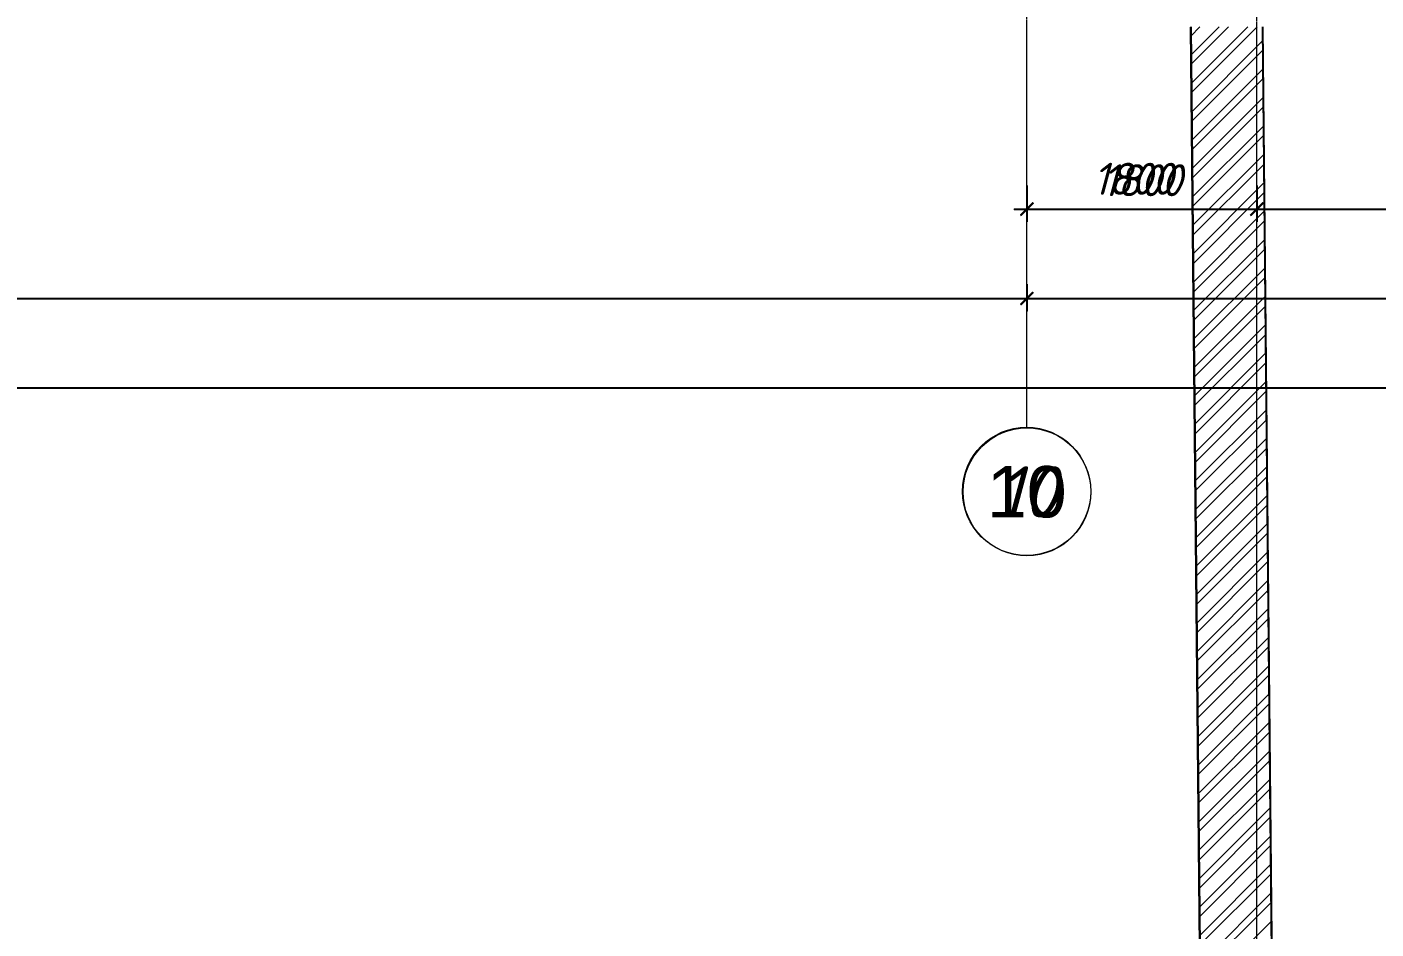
# Model space of a CAD drawing. Header units: millimetres. Extents: x -10178924 to 11692288, y -947381 to 58396.
# Drawn here: x 738282 to 748840, y -803712 to -796653 of the extents above; entities that cross this region are included whole.
import ezdxf
from ezdxf.enums import TextEntityAlignment as Align

# ---------------------------------------------------------------- set-up
doc = ezdxf.new("R2010")
doc.units = ezdxf.units.MM
doc.linetypes.add('осевая', pattern=[50.8, 31.75, -6.35, 6.35, -6.35])
doc.layers.add('PDF _Размеры осевые', color=7, linetype='Continuous', true_color=0x5d6970)
doc.layers.add('PDF _штриховка', color=7, linetype='Continuous', true_color=0x95834a)
doc.layers.add('PDF _Стены.1', color=7, linetype='Continuous')
for name, color, linetype, lineweight in [('PDF _Текст', 7, 'Continuous', 5), ('Размеры осевые', 153, 'Continuous', 9), ('Стены.1', 7, 'Continuous', 25), ('ШТРИХОВКА', 252, 'Continuous', 15)]:
    doc.layers.add(name, color=color, linetype=linetype, lineweight=lineweight)
doc.styles.add('PDF ArialMT', font='arial.ttf')
doc.styles.add('PDF GOST Common Italic', font='GOST_Common Italic.ttf')
doc.styles.add('PDF ISOCPEUR Italic', font='isocpeui.ttf')
doc.styles.add('Текст_М100', font='GOST_Common Italic.ttf', dxfattribs={"height": 250})
doc.dimstyles.new('Размеры_М100', dxfattribs={"dimtxt": 250, "dimasz": 100, "dimexe": 100, "dimexo": 100, "dimgap": 100, "dimtad": 1, "dimrnd": 5, "dimtxsty": 'Текст_М100', "dimblk": 'ARCHTICK', "dimcen": 250, "dimdle": 100, "dimadec": 0, "dimazin": 2, "dimtfac": 1, "dimtmove": 1, "dimatfit": 3, "dimfxl": 1, "dimarcsym": 0})

# ---------------------------------------------------------------- blocks, each defined once
blk = doc.blocks.new('_ArchTick')
at = {"color": 0, "linetype": 'ByBlock', "const_width": 0.15}
blk.add_lwpolyline([(-0.5, -0.5), (0.5, 0.5)], dxfattribs=at)
blk = doc.blocks.new('*D2703')
at = {"layer": 'Defpoints', "color": 0, "ltscale": 100, "transparency": 16777216}
for p in [(0, -18048), (54000, -18048), (54000, -18687)]:
    blk.add_point(p, dxfattribs=at)
at = {"layer": 'Размеры осевые', "color": 0, "lineweight": -2, "ltscale": 100, "transparency": 16777216}
for p, q in [((0, -18148), (0, -18787)), ((54000, -18148), (54000, -18787)), ((-100, -18687), (54100, -18687))]:
    blk.add_line(p, q, dxfattribs=at)
at = {"layer": 'Размеры осевые', "color": 0, "lineweight": -2, "ltscale": 100, "transparency": 16777216, "xscale": 100, "yscale": 100, "zscale": 100, "rotation": 180}
blk.add_blockref('_ArchTick', (0, -18687), dxfattribs=at)
at = {"layer": 'Размеры осевые', "color": 0, "lineweight": -2, "ltscale": 100, "transparency": 16777216, "xscale": 100, "yscale": 100, "zscale": 100}
blk.add_blockref('_ArchTick', (54000, -18687), dxfattribs=at)
at = {"layer": 'Размеры осевые', "color": 0, "ltscale": 100, "transparency": 16777216, "insert": (27000, -18462), "char_height": 250, "attachment_point": 5, "style": 'Текст_М100'}
blk.add_mtext('54000', dxfattribs=at)
blk = doc.blocks.new('*D2704')
at = {"layer": 'Defpoints', "color": 0, "ltscale": 100, "transparency": 16777216}
for p in [(0, -17775), (23750, -17775), (23750, -17987)]:
    blk.add_point(p, dxfattribs=at)
at = {"layer": 'Размеры осевые', "color": 0, "lineweight": -2, "ltscale": 100, "transparency": 16777216}
for p, q in [((0, -17875), (0, -18087)), ((23750, -17875), (23750, -18087)), ((-100, -17987), (23850, -17987))]:
    blk.add_line(p, q, dxfattribs=at)
at = {"layer": 'Размеры осевые', "color": 0, "lineweight": -2, "ltscale": 100, "transparency": 16777216, "xscale": 100, "yscale": 100, "zscale": 100, "rotation": 180}
blk.add_blockref('_ArchTick', (0, -17987), dxfattribs=at)
at = {"layer": 'Размеры осевые', "color": 0, "lineweight": -2, "ltscale": 100, "transparency": 16777216, "xscale": 100, "yscale": 100, "zscale": 100}
blk.add_blockref('_ArchTick', (23750, -17987), dxfattribs=at)
at = {"layer": 'Размеры осевые', "color": 0, "ltscale": 100, "transparency": 16777216, "insert": (11875, -17760), "char_height": 250, "attachment_point": 5, "style": 'Текст_М100'}
blk.add_mtext('23750', dxfattribs=at)
blk = doc.blocks.new('*D2705')
at = {"layer": 'Defpoints', "color": 0, "ltscale": 100, "transparency": 16777216}
for p in [(30250, -17380), (23750, -17775), (30250, -17987)]:
    blk.add_point(p, dxfattribs=at)
at = {"layer": 'Размеры осевые', "color": 0, "lineweight": -2, "ltscale": 100, "transparency": 16777216}
for p, q in [((30250, -17480), (30250, -18087)), ((23750, -17875), (23750, -18087)), ((23650, -17987), (30350, -17987))]:
    blk.add_line(p, q, dxfattribs=at)
at = {"layer": 'Размеры осевые', "color": 0, "lineweight": -2, "ltscale": 100, "transparency": 16777216, "xscale": 100, "yscale": 100, "zscale": 100, "rotation": 180}
blk.add_blockref('_ArchTick', (23750, -17987), dxfattribs=at)
at = {"layer": 'Размеры осевые', "color": 0, "lineweight": -2, "ltscale": 100, "transparency": 16777216, "xscale": 100, "yscale": 100, "zscale": 100}
blk.add_blockref('_ArchTick', (30250, -17987), dxfattribs=at)
at = {"layer": 'Размеры осевые', "color": 0, "ltscale": 100, "transparency": 16777216, "insert": (27000, -17762), "char_height": 250, "attachment_point": 5, "style": 'Текст_М100'}
blk.add_mtext('6500', dxfattribs=at)
blk = doc.blocks.new('*D2710')
at = {"layer": 'Defpoints', "color": 0, "ltscale": 100, "transparency": 16777216}
for p in [(23750, -17004), (25550, -17004), (25550, -17287)]:
    blk.add_point(p, dxfattribs=at)
at = {"layer": 'Размеры осевые', "color": 0, "lineweight": -2, "ltscale": 100, "transparency": 16777216}
for p, q in [((23750, -17104), (23750, -17387)), ((25550, -17104), (25550, -17387)), ((23650, -17287), (25650, -17287))]:
    blk.add_line(p, q, dxfattribs=at)
at = {"layer": 'Размеры осевые', "color": 0, "lineweight": -2, "ltscale": 100, "transparency": 16777216, "xscale": 100, "yscale": 100, "zscale": 100, "rotation": 180}
blk.add_blockref('_ArchTick', (23750, -17287), dxfattribs=at)
at = {"layer": 'Размеры осевые', "color": 0, "lineweight": -2, "ltscale": 100, "transparency": 16777216, "xscale": 100, "yscale": 100, "zscale": 100}
blk.add_blockref('_ArchTick', (25550, -17287), dxfattribs=at)
at = {"layer": 'Размеры осевые', "color": 0, "ltscale": 100, "transparency": 16777216, "insert": (24650, -17062), "char_height": 250, "attachment_point": 5, "style": 'Текст_М100'}
blk.add_mtext('1800', dxfattribs=at)
blk = doc.blocks.new('*D2711')
at = {"layer": 'Defpoints', "color": 0, "ltscale": 100, "transparency": 16777216}
for p in [(28450, -16752), (25550, -17004), (28450, -17287)]:
    blk.add_point(p, dxfattribs=at)
at = {"layer": 'Размеры осевые', "color": 0, "lineweight": -2, "ltscale": 100, "transparency": 16777216}
for p, q in [((28450, -16852), (28450, -17387)), ((25550, -17104), (25550, -17387)), ((25450, -17287), (28550, -17287))]:
    blk.add_line(p, q, dxfattribs=at)
at = {"layer": 'Размеры осевые', "color": 0, "lineweight": -2, "ltscale": 100, "transparency": 16777216, "xscale": 100, "yscale": 100, "zscale": 100, "rotation": 180}
blk.add_blockref('_ArchTick', (25550, -17287), dxfattribs=at)
at = {"layer": 'Размеры осевые', "color": 0, "lineweight": -2, "ltscale": 100, "transparency": 16777216, "xscale": 100, "yscale": 100, "zscale": 100}
blk.add_blockref('_ArchTick', (28450, -17287), dxfattribs=at)
at = {"layer": 'Размеры осевые', "color": 0, "ltscale": 100, "transparency": 16777216, "insert": (27000, -17062), "char_height": 250, "attachment_point": 5, "style": 'Текст_М100'}
blk.add_mtext('2900', dxfattribs=at)
blk = doc.blocks.new('A$C5282721b')
at = {"layer": 'ШТРИХОВКА', "ltscale": 100, "true_color": 0x000000, "transparency": 33554687}
h = blk.add_hatch(dxfattribs=at)
h.set_pattern_fill('ANSI31', color=18, scale=50)
h.set_pattern_definition([(45, (-107037.55, 12739.44), (-112.2532, 112.2532), [])])
h.paths.add_polyline_path([(25192.811, -31868.119), (25035.25, -15862.111), (25595.277, -15862.111), (25753.823, -31968.119)])
at = {"layer": 'Размеры осевые', "color": 251, "linetype": 'осевая', "ltscale": 0.5, "transparency": 33554687}
for p, q in [((23750, -19000), (23750, 1500)), ((25550, -58512.867), (25550, -4812.867))]:
    blk.add_line(p, q, dxfattribs=at)
at = {"layer": 'Размеры осевые', "color": 251, "ltscale": 100, "transparency": 33554687}
blk.add_circle((23750, -19500), 500, dxfattribs=at)
at = {"layer": 'Стены.1', "color": 18, "linetype": 'Continuous', "true_color": 0x000000, "transparency": 33554687, "flags": 128}
for points in [[(25192.811, -31868.119), (25035.25, -15862.111)], [(25753.823, -31968.119), (25595.277, -15862.111)]]:
    blk.add_lwpolyline(points, dxfattribs=at)
at = {"layer": 'Размеры осевые', "color": 251, "ltscale": 100, "transparency": 33554687, "style": 'PDF ISOCPEUR Italic'}
blk.add_text('10', height=400, dxfattribs=at).set_placement((23750, -19500), align=Align.MIDDLE_CENTER)
at = {"layer": 'Размеры осевые', "color": 251, "ltscale": 100, "transparency": 33554687}
for base, p1, p2, picture, middle in [((28450, -17286.992), (25550, -17004.374), (28450, -16751.505), '*D2711', (27000, -17061.992)), ((25550, -17286.992), (23750, -17004.374), (25550, -17004.374), '*D2710', (24650, -17061.992)), ((30250, -17986.992), (23750, -17775.5), (30250, -17380.492), '*D2705', (27000, -17761.992)), ((23750, -17986.992), (0, -17775.5), (23750, -17775.5), '*D2704', (11875, -17760.382)), ((54000, -18686.992), (0, -18048.178), (54000, -18048.178), '*D2703', (27000, -18461.992))]:
    dim = blk.add_linear_dim(base=base, p1=p1, p2=p2, dimstyle='Размеры_М100', dxfattribs=at)
    dim.commit()
    dim.dimension.update_dxf_attribs({"geometry": picture, "text_midpoint": middle})

msp = doc.modelspace()

# ---------------------------------------------------------------- linework, layer by layer
at = {"layer": 'PDF _Размеры осевые', "lineweight": 9}
for points in [[(746107.7, -796674), (746107.7, -796657.1)], [(746107.7, -796678.3), (746107.7, -796678.3)], [(746107.7, -796699.4), (746107.7, -796682.5)], [(746107.7, -796703.7), (746107.7, -796703.7)], [(747906.9, -796674), (747906.9, -796657.1), (747906.9, -796652.9)], [(747906.9, -796699.4), (747906.9, -796682.5), (747906.9, -796678.3)], [(747906.9, -796724.8), (747906.9, -796707.9), (747906.9, -796703.7)], [(746107.7, -796724.8), (746107.7, -796707.9)], [(746107.7, -796729.1), (746107.7, -796729.1)], [(746107.7, -796750.2), (746107.7, -796733.3)], [(746107.7, -796754.5), (746107.7, -796754.5)], [(746107.7, -796775.6), (746107.7, -796758.7)], [(746107.7, -796779.9), (746107.7, -796779.9)], [(746107.7, -796801), (746107.7, -796784.1)], [(746107.7, -796805.3), (746107.7, -796805.3)], [(746107.7, -796826.4), (746107.7, -796809.5)], [(747906.9, -796750.2), (747906.9, -796733.3), (747906.9, -796729.1)], [(747906.9, -796775.6), (747906.9, -796758.7), (747906.9, -796754.5)], [(747906.9, -796801), (747906.9, -796784.1), (747906.9, -796779.9)], [(747906.9, -796826.4), (747906.9, -796809.5), (747906.9, -796805.3)], [(746107.7, -796830.7), (746107.7, -796830.7)], [(746107.7, -796851.8), (746107.7, -796834.9)], [(746107.7, -796856.1), (746107.7, -796856.1)], [(746107.7, -796877.2), (746107.7, -796860.3)], [(746107.7, -796881.5), (746107.7, -796881.5)], [(746107.7, -796902.6), (746107.7, -796885.7)], [(746107.7, -796906.9), (746107.7, -796906.9)], [(746107.7, -796928), (746107.7, -796911.1)], [(747906.9, -796851.8), (747906.9, -796834.9), (747906.9, -796830.7)], [(747906.9, -796877.2), (747906.9, -796860.3), (747906.9, -796856.1)], [(747906.9, -796902.6), (747906.9, -796885.7), (747906.9, -796881.5)], [(747906.9, -796928), (747906.9, -796911.1), (747906.9, -796906.9)], [(746107.7, -796932.3), (746107.7, -796932.3)], [(746107.7, -796953.4), (746107.7, -796936.5)], [(746107.7, -796957.7), (746107.7, -796957.7)], [(746107.7, -796978.8), (746107.7, -796961.9)], [(746107.7, -796983.1), (746107.7, -796983.1)], [(746107.7, -797004.2), (746107.7, -796987.3)], [(746107.7, -797008.5), (746107.7, -797008.5)], [(746107.7, -797029.6), (746107.7, -797012.7)], [(747906.9, -796953.4), (747906.9, -796936.5), (747906.9, -796932.3)], [(747906.9, -796978.8), (747906.9, -796961.9), (747906.9, -796957.7)], [(747906.9, -797004.2), (747906.9, -796987.3), (747906.9, -796983.1)], [(747906.9, -797029.6), (747906.9, -797012.7), (747906.9, -797008.5)], [(746107.7, -797033.9), (746107.7, -797033.9)], [(746107.7, -797055), (746107.7, -797038.1)], [(746107.7, -797059.3), (746107.7, -797059.3)], [(746107.7, -797080.4), (746107.7, -797063.5)], [(746107.7, -797084.7), (746107.7, -797084.7)], [(746107.7, -797105.8), (746107.7, -797088.9)], [(746107.7, -797110.1), (746107.7, -797110.1)], [(746107.7, -797131.2), (746107.7, -797114.3)], [(747906.9, -797055), (747906.9, -797038.1), (747906.9, -797033.9)], [(747906.9, -797080.4), (747906.9, -797063.5), (747906.9, -797059.3)], [(747906.9, -797105.8), (747906.9, -797088.9), (747906.9, -797084.7)], [(747906.9, -797131.2), (747906.9, -797114.3), (747906.9, -797110.1)], [(746107.7, -797135.5), (746107.7, -797135.5)], [(746107.7, -797156.6), (746107.7, -797139.7)], [(746107.7, -797160.9), (746107.7, -797160.9)], [(746107.7, -797182), (746107.7, -797165.1)], [(746107.7, -797186.3), (746107.7, -797186.3)], [(746107.7, -797207.4), (746107.7, -797190.5)], [(746107.7, -797211.7), (746107.7, -797211.7)], [(746107.7, -797232.8), (746107.7, -797215.9)], [(747906.9, -797156.6), (747906.9, -797139.7), (747906.9, -797135.5)], [(747906.9, -797182), (747906.9, -797165.1), (747906.9, -797160.9)], [(747906.9, -797207.4), (747906.9, -797190.5), (747906.9, -797186.3)], [(747906.9, -797232.8), (747906.9, -797215.9), (747906.9, -797211.7)], [(746107.7, -797237.1), (746107.7, -797237.1)], [(746107.7, -797258.2), (746107.7, -797241.3)], [(746107.7, -797262.5), (746107.7, -797262.5)], [(746107.7, -797283.6), (746107.7, -797266.7)], [(746107.7, -797287.9), (746107.7, -797287.9)], [(746107.7, -797309), (746107.7, -797292.1)], [(746107.7, -797313.3), (746107.7, -797313.3)], [(746107.7, -797334.4), (746107.7, -797317.5)], [(746107.7, -797338.7), (746107.7, -797338.7)], [(747906.9, -797258.2), (747906.9, -797241.3), (747906.9, -797237.1)], [(747906.9, -797283.6), (747906.9, -797266.7), (747906.9, -797262.5)], [(747906.9, -797309), (747906.9, -797292.1), (747906.9, -797287.9)], [(747906.9, -797334.4), (747906.9, -797317.5), (747906.9, -797313.3)], [(747906.9, -797359.8), (747906.9, -797342.9), (747906.9, -797338.7)], [(746107.7, -797359.8), (746107.7, -797342.9)], [(746107.7, -797364.1), (746107.7, -797364.1)], [(746107.7, -797385.2), (746107.7, -797368.3)], [(746107.7, -797389.5), (746107.7, -797389.5)], [(746107.7, -797410.6), (746107.7, -797393.7)], [(746107.7, -797414.9), (746107.7, -797414.9)], [(746107.7, -797436), (746107.7, -797419.1)], [(746107.7, -797440.3), (746107.7, -797440.3)], [(746107.7, -797461.4), (746107.7, -797444.5)], [(747906.9, -797385.2), (747906.9, -797368.3), (747906.9, -797364.1)], [(747906.9, -797410.6), (747906.9, -797393.7), (747906.9, -797389.5)], [(747906.9, -797436), (747906.9, -797419.1), (747906.9, -797414.9)], [(747906.9, -797461.4), (747906.9, -797444.5), (747906.9, -797440.3)], [(746107.7, -797465.7), (746107.7, -797465.7)], [(746107.7, -797486.8), (746107.7, -797469.9)], [(746107.7, -797491.1), (746107.7, -797491.1)], [(746107.7, -797512.2), (746107.7, -797495.3)], [(746107.7, -797516.5), (746107.7, -797516.5)], [(746107.7, -797537.6), (746107.7, -797520.7)], [(746107.7, -797541.9), (746107.7, -797541.9)], [(746107.7, -797563), (746107.7, -797546.1)], [(747906.9, -797486.8), (747906.9, -797469.9), (747906.9, -797465.7)], [(747906.9, -797512.2), (747906.9, -797495.3), (747906.9, -797491.1)], [(747906.9, -797537.6), (747906.9, -797520.7), (747906.9, -797516.5)], [(747906.9, -797563), (747906.9, -797546.1), (747906.9, -797541.9)], [(746107.7, -797567.3), (746107.7, -797567.3)], [(746107.7, -797588.4), (746107.7, -797571.5)], [(746107.7, -797592.7), (746107.7, -797592.7)], [(746107.7, -797613.8), (746107.7, -797596.9)], [(746107.7, -797618.1), (746107.7, -797618.1)], [(746107.7, -797639.2), (746107.7, -797622.3)], [(746107.7, -797643.5), (746107.7, -797643.5)], [(746107.7, -797664.6), (746107.7, -797647.7)], [(747906.9, -797588.4), (747906.9, -797571.5), (747906.9, -797567.3)], [(747906.9, -797613.8), (747906.9, -797596.9), (747906.9, -797592.7)], [(747906.9, -797639.2), (747906.9, -797622.3), (747906.9, -797618.1)], [(747906.9, -797664.6), (747906.9, -797647.7), (747906.9, -797643.5)], [(746107.7, -797668.9), (746107.7, -797668.9)], [(746107.7, -797690), (746107.7, -797673.1)], [(746107.7, -797694.3), (746107.7, -797694.3)], [(746107.7, -797715.4), (746107.7, -797698.5)], [(746107.7, -797719.7), (746107.7, -797719.7)], [(746107.7, -797740.8), (746107.7, -797723.9)], [(746107.7, -797745.1), (746107.7, -797745.1)], [(746107.7, -797766.2), (746107.7, -797749.3)], [(747906.9, -797690), (747906.9, -797673.1), (747906.9, -797668.9)], [(747906.9, -797715.4), (747906.9, -797698.5), (747906.9, -797694.3)], [(747906.9, -797740.8), (747906.9, -797723.9), (747906.9, -797719.7)], [(747906.9, -797766.2), (747906.9, -797749.3), (747906.9, -797745.1)], [(746107.7, -797770.5), (746107.7, -797770.5)], [(746107.7, -797791.6), (746107.7, -797774.7)], [(746107.7, -797795.9), (746107.7, -797795.9)], [(746107.7, -797817), (746107.7, -797800.1)], [(746107.7, -797821.3), (746107.7, -797821.3)], [(746107.7, -797842.4), (746107.7, -797825.5)], [(746107.7, -797846.7), (746107.7, -797846.7)], [(746107.7, -797867.8), (746107.7, -797850.9)], [(747906.9, -797791.6), (747906.9, -797774.7), (747906.9, -797770.5)], [(747906.9, -797817), (747906.9, -797800.1), (747906.9, -797795.9)], [(747906.9, -797842.4), (747906.9, -797825.5), (747906.9, -797821.3)], [(747906.9, -797867.8), (747906.9, -797850.9), (747906.9, -797846.7)], [(746107.7, -797872.1), (746107.7, -797872.1)], [(746107.7, -798176.9), (746107.7, -797893.2), (746107.7, -797876.3)], [(746107.7, -797897.5), (746107.7, -797897.5)], [(746107.7, -797918.6), (746107.7, -797901.7)], [(746107.7, -797922.9), (746107.7, -797922.9)], [(746107.7, -797944), (746107.7, -797927.1)], [(746107.7, -797948.3), (746107.7, -797948.3)], [(746107.7, -797969.4), (746107.7, -797952.5)], [(746107.7, -797973.7), (746107.7, -797973.7)], [(747906.9, -797893.2), (747906.9, -798176.9), (747906.9, -797893.2), (747906.9, -797876.3), (747906.9, -797872.1)], [(747906.9, -797918.6), (747906.9, -797901.7), (747906.9, -797897.5)], [(747906.9, -797944), (747906.9, -797927.1), (747906.9, -797922.9)], [(747906.9, -797969.4), (747906.9, -797952.5), (747906.9, -797948.3)], [(747906.9, -797994.8), (747906.9, -797977.9), (747906.9, -797973.7)], [(746006.1, -798079.5), (748004.2, -798079.5)], [(746107.7, -797994.8), (746107.7, -797977.9)], [(746107.7, -797999.1), (746107.7, -797999.1)], [(746107.7, -798020.2), (746107.7, -798003.3)], [(746107.7, -798024.5), (746107.7, -798024.5)], [(746107.7, -798045.6), (746107.7, -798028.7)], [(746107.7, -798049.9), (746107.7, -798049.9)], [(746107.7, -798071), (746107.7, -798054.1)], [(746107.7, -798075.3), (746107.7, -798075.3)], [(746107.7, -798096.4), (746107.7, -798079.5)], [(747805.3, -798079.5), (750904, -798079.5)], [(747906.9, -798020.2), (747906.9, -798003.3), (747906.9, -797999.1)], [(747906.9, -798045.6), (747906.9, -798028.7), (747906.9, -798024.5)], [(747906.9, -798071), (747906.9, -798054.1), (747906.9, -798049.9)], [(747906.9, -798096.4), (747906.9, -798079.5), (747906.9, -798075.3)], [(746107.7, -798100.7), (746107.7, -798100.7)], [(746107.7, -798121.8), (746107.7, -798104.9)], [(746107.7, -798126.1), (746107.7, -798126.1)], [(746107.7, -798147.2), (746107.7, -798130.3)], [(746107.7, -798151.5), (746107.7, -798151.5)], [(746107.7, -798172.6), (746107.7, -798155.7)], [(746107.7, -798176.9), (746107.7, -798176.9)], [(746107.7, -798198), (746107.7, -798181.1)], [(747906.9, -798121.8), (747906.9, -798104.9), (747906.9, -798100.7)], [(747906.9, -798147.2), (747906.9, -798130.3), (747906.9, -798126.1)], [(747906.9, -798172.6), (747906.9, -798155.7), (747906.9, -798151.5)], [(747906.9, -798198), (747906.9, -798181.1), (747906.9, -798176.9)], [(746107.7, -798202.3), (746107.7, -798202.3)], [(746107.7, -798223.4), (746107.7, -798206.5)], [(746107.7, -798227.7), (746107.7, -798227.7)], [(746107.7, -798248.8), (746107.7, -798231.9)], [(746107.7, -798253.1), (746107.7, -798253.1)], [(746107.7, -798274.2), (746107.7, -798257.3)], [(746107.7, -798278.5), (746107.7, -798278.5)], [(746107.7, -798299.6), (746107.7, -798282.7)], [(747906.9, -798223.4), (747906.9, -798206.5), (747906.9, -798202.3)], [(747906.9, -798248.8), (747906.9, -798231.9), (747906.9, -798227.7)], [(747906.9, -798274.2), (747906.9, -798257.3), (747906.9, -798253.1)], [(747906.9, -798299.6), (747906.9, -798282.7), (747906.9, -798278.5)], [(746107.7, -798303.9), (746107.7, -798303.9)], [(746107.7, -798325), (746107.7, -798308.1)], [(746107.7, -798329.3), (746107.7, -798329.3)], [(746107.7, -798350.4), (746107.7, -798333.5)], [(746107.7, -798354.7), (746107.7, -798354.7)], [(746107.7, -798375.8), (746107.7, -798358.9)], [(746107.7, -798380.1), (746107.7, -798380.1)], [(746107.7, -798401.2), (746107.7, -798384.3)], [(747906.9, -798325), (747906.9, -798308.1), (747906.9, -798303.9)], [(747906.9, -798350.4), (747906.9, -798333.5), (747906.9, -798329.3)], [(747906.9, -798375.8), (747906.9, -798358.9), (747906.9, -798354.7)], [(747906.9, -798401.2), (747906.9, -798384.3), (747906.9, -798380.1)], [(746107.7, -798405.5), (746107.7, -798405.5)], [(746107.7, -798426.6), (746107.7, -798409.7)], [(746107.7, -798430.9), (746107.7, -798430.9)], [(746107.7, -798452), (746107.7, -798435.1)], [(746107.7, -798456.3), (746107.7, -798456.3)], [(746107.7, -798477.4), (746107.7, -798460.5)], [(746107.7, -798481.7), (746107.7, -798481.7)], [(746107.7, -798502.8), (746107.7, -798485.9)], [(747906.9, -798426.6), (747906.9, -798409.7), (747906.9, -798405.5)], [(747906.9, -798452), (747906.9, -798435.1), (747906.9, -798430.9)], [(747906.9, -798477.4), (747906.9, -798460.5), (747906.9, -798456.3)], [(747906.9, -798502.8), (747906.9, -798485.9), (747906.9, -798481.7)], [(746107.7, -798507.1), (746107.7, -798507.1)], [(746107.7, -798528.2), (746107.7, -798511.3)], [(746107.7, -798532.5), (746107.7, -798532.5)], [(746107.7, -798553.6), (746107.7, -798536.7)], [(746107.7, -798557.9), (746107.7, -798557.9)], [(746107.7, -798579), (746107.7, -798562.1)], [(746107.7, -798583.3), (746107.7, -798583.3)], [(746107.7, -798604.4), (746107.7, -798587.5)], [(747906.9, -798528.2), (747906.9, -798511.3), (747906.9, -798507.1)], [(747906.9, -798553.6), (747906.9, -798536.7), (747906.9, -798532.5)], [(747906.9, -798579), (747906.9, -798562.1), (747906.9, -798557.9)], [(747906.9, -798604.4), (747906.9, -798587.5), (747906.9, -798583.3)], [(746107.7, -798608.7), (746107.7, -798608.7)], [(746107.7, -798629.8), (746107.7, -798612.9)], [(746107.7, -798634.1), (746107.7, -798634.1)], [(746107.7, -798655.2), (746107.7, -798638.3)], [(746107.7, -798659.5), (746107.7, -798659.5)], [(746107.7, -798680.6), (746107.7, -798663.7)], [(746107.7, -798684.9), (746107.7, -798684.9)], [(746107.7, -798706), (746107.7, -798689.1)], [(746107.7, -798710.3), (746107.7, -798710.3)], [(747906.9, -798629.8), (747906.9, -798612.9), (747906.9, -798608.7)], [(747906.9, -798655.2), (747906.9, -798638.3), (747906.9, -798634.1)], [(747906.9, -798680.6), (747906.9, -798663.7), (747906.9, -798659.5)], [(747906.9, -798706), (747906.9, -798689.1), (747906.9, -798684.9)], [(747906.9, -798731.4), (747906.9, -798714.5), (747906.9, -798710.3)], [(722256.9, -798778), (746204.1, -798778)], [(746006.1, -798778), (752707.3, -798778)], [(746107.7, -798731.4), (746107.7, -798714.5)], [(746107.7, -798735.7), (746107.7, -798735.7)], [(746107.7, -798756.8), (746107.7, -798739.9)], [(746107.7, -798761.1), (746107.7, -798761.1)], [(746107.7, -798782.2), (746107.7, -798765.3)], [(746107.7, -798786.5), (746107.7, -798786.5)], [(746107.7, -798807.6), (746107.7, -798790.7)], [(746107.7, -798811.9), (746107.7, -798811.9)], [(746107.7, -798833), (746107.7, -798816.1)], [(747906.9, -798756.8), (747906.9, -798739.9), (747906.9, -798735.7)], [(747906.9, -798782.2), (747906.9, -798765.3), (747906.9, -798761.1)], [(747906.9, -798807.6), (747906.9, -798790.7), (747906.9, -798786.5)], [(747906.9, -798833), (747906.9, -798816.1), (747906.9, -798811.9)], [(746107.7, -798837.3), (746107.7, -798837.3)], [(746107.7, -798858.4), (746107.7, -798841.5)], [(746107.7, -798862.7), (746107.7, -798862.7)], [(746107.7, -798883.8), (746107.7, -798866.9)], [(746107.7, -798888.1), (746107.7, -798888.1)], [(746107.7, -798909.2), (746107.7, -798892.3)], [(746107.7, -798913.5), (746107.7, -798913.5)], [(746107.7, -798934.6), (746107.7, -798917.7)], [(747906.9, -798858.4), (747906.9, -798841.5), (747906.9, -798837.3)], [(747906.9, -798883.8), (747906.9, -798866.9), (747906.9, -798862.7)], [(747906.9, -798909.2), (747906.9, -798892.3), (747906.9, -798888.1)], [(747906.9, -798934.6), (747906.9, -798917.7), (747906.9, -798913.5)], [(746107.7, -798938.9), (746107.7, -798938.9)], [(746107.7, -798960), (746107.7, -798943.1)], [(746107.7, -798964.3), (746107.7, -798964.3)], [(746107.7, -798985.4), (746107.7, -798968.5)], [(746107.7, -798989.7), (746107.7, -798989.7)], [(746107.7, -799010.8), (746107.7, -798993.9)], [(746107.7, -799015.1), (746107.7, -799015.1)], [(746107.7, -799036.2), (746107.7, -799019.3)], [(747906.9, -798960), (747906.9, -798943.1), (747906.9, -798938.9)], [(747906.9, -798985.4), (747906.9, -798968.5), (747906.9, -798964.3)], [(747906.9, -799010.8), (747906.9, -798993.9), (747906.9, -798989.7)], [(747906.9, -799036.2), (747906.9, -799019.3), (747906.9, -799015.1)], [(746107.7, -799040.5), (746107.7, -799040.5)], [(746107.7, -799061.6), (746107.7, -799044.7)], [(746107.7, -799065.9), (746107.7, -799065.9)], [(746107.7, -799087), (746107.7, -799070.1)], [(746107.7, -799091.3), (746107.7, -799091.3)], [(746107.7, -799112.4), (746107.7, -799095.5)], [(746107.7, -799116.7), (746107.7, -799116.7)], [(746107.7, -799137.8), (746107.7, -799120.9)], [(747906.9, -799061.6), (747906.9, -799044.7), (747906.9, -799040.5)], [(747906.9, -799087), (747906.9, -799070.1), (747906.9, -799065.9)], [(747906.9, -799112.4), (747906.9, -799095.5), (747906.9, -799091.3)], [(747906.9, -799137.8), (747906.9, -799120.9), (747906.9, -799116.7)], [(746107.7, -799142.1), (746107.7, -799142.1)], [(746107.7, -799163.2), (746107.7, -799146.3)], [(746107.7, -799167.5), (746107.7, -799167.5)], [(746107.7, -799188.6), (746107.7, -799171.7)], [(746107.7, -799192.9), (746107.7, -799192.9)], [(746107.7, -799214), (746107.7, -799197.1)], [(746107.7, -799218.3), (746107.7, -799218.3)], [(746107.7, -799239.4), (746107.7, -799222.5)], [(747906.9, -799163.2), (747906.9, -799146.3), (747906.9, -799142.1)], [(747906.9, -799188.6), (747906.9, -799171.7), (747906.9, -799167.5)], [(747906.9, -799214), (747906.9, -799197.1), (747906.9, -799192.9)], [(747906.9, -799239.4), (747906.9, -799222.5), (747906.9, -799218.3)], [(746107.7, -799243.7), (746107.7, -799243.7)], [(746107.7, -799264.8), (746107.7, -799247.9)], [(746107.7, -799269.1), (746107.7, -799269.1)], [(746107.7, -799290.2), (746107.7, -799273.3)], [(746107.7, -799294.5), (746107.7, -799294.5)], [(746107.7, -799315.6), (746107.7, -799298.7)], [(746107.7, -799319.9), (746107.7, -799319.9)], [(746107.7, -799341), (746107.7, -799324.1)], [(746107.7, -799345.3), (746107.7, -799345.3)], [(747906.9, -799264.8), (747906.9, -799247.9), (747906.9, -799243.7)], [(747906.9, -799290.2), (747906.9, -799273.3), (747906.9, -799269.1)], [(747906.9, -799315.6), (747906.9, -799298.7), (747906.9, -799294.5)], [(747906.9, -799341), (747906.9, -799324.1), (747906.9, -799319.9)], [(747906.9, -799366.4), (747906.9, -799349.5), (747906.9, -799345.3)], [(746107.7, -799366.4), (746107.7, -799349.5)], [(746107.7, -799370.7), (746107.7, -799370.7)], [(746107.7, -799391.8), (746107.7, -799374.9)], [(746107.7, -799396.1), (746107.7, -799396.1)], [(746107.7, -799417.2), (746107.7, -799400.3)], [(746107.7, -799421.5), (746107.7, -799421.5)], [(746107.7, -799442.6), (746107.7, -799425.7)], [(746107.7, -799446.9), (746107.7, -799446.9)], [(746107.7, -799468), (746107.7, -799451.1)], [(747906.9, -799391.8), (747906.9, -799374.9), (747906.9, -799370.7)], [(747906.9, -799417.2), (747906.9, -799400.3), (747906.9, -799396.1)], [(747906.9, -799442.6), (747906.9, -799425.7), (747906.9, -799421.5)], [(747906.9, -799468), (747906.9, -799451.1), (747906.9, -799446.9)], [(722256.9, -799476.5), (776454.5, -799476.5)], [(746107.7, -799472.3), (746107.7, -799472.3)], [(746107.7, -799493.4), (746107.7, -799476.5)], [(746107.7, -799497.7), (746107.7, -799497.7)], [(746107.7, -799518.8), (746107.7, -799501.9)], [(746107.7, -799523.1), (746107.7, -799523.1)], [(746107.7, -799544.2), (746107.7, -799527.3)], [(746107.7, -799548.5), (746107.7, -799548.5)], [(746107.7, -799569.6), (746107.7, -799552.7)], [(747906.9, -799493.4), (747906.9, -799476.5), (747906.9, -799472.3)], [(747906.9, -799518.8), (747906.9, -799501.9), (747906.9, -799497.7)], [(747906.9, -799544.2), (747906.9, -799527.3), (747906.9, -799523.1)], [(747906.9, -799569.6), (747906.9, -799552.7), (747906.9, -799548.5)], [(746107.7, -799573.9), (746107.7, -799573.9)], [(746107.7, -799595), (746107.7, -799578.1)], [(746107.7, -799599.3), (746107.7, -799599.3)], [(746107.7, -799620.4), (746107.7, -799603.5)], [(746107.7, -799624.7), (746107.7, -799624.7)], [(746107.7, -799645.8), (746107.7, -799628.9)], [(746107.7, -799650.1), (746107.7, -799650.1)], [(746107.7, -799671.2), (746107.7, -799654.3)], [(747906.9, -799595), (747906.9, -799578.1), (747906.9, -799573.9)], [(747906.9, -799620.4), (747906.9, -799603.5), (747906.9, -799599.3)], [(747906.9, -799645.8), (747906.9, -799628.9), (747906.9, -799624.7)], [(747906.9, -799671.2), (747906.9, -799654.3), (747906.9, -799650.1)], [(746107.7, -799675.5), (746107.7, -799675.5)], [(746107.7, -799696.6), (746107.7, -799679.7)], [(746107.7, -799700.9), (746107.7, -799700.9)], [(746107.7, -799722), (746107.7, -799705.1)], [(746107.7, -799726.3), (746107.7, -799726.3)], [(746107.7, -799747.4), (746107.7, -799730.5)], [(746107.7, -799751.7), (746107.7, -799751.7)], [(746107.7, -799772.8), (746107.7, -799755.9)], [(747906.9, -799696.6), (747906.9, -799679.7), (747906.9, -799675.5)], [(747906.9, -799722), (747906.9, -799705.1), (747906.9, -799700.9)], [(747906.9, -799747.4), (747906.9, -799730.5), (747906.9, -799726.3)], [(747906.9, -799772.8), (747906.9, -799755.9), (747906.9, -799751.7)], [(746107.7, -799777.1), (746107.7, -799777.1)], [(746107.7, -799789.8), (746107.7, -799781.3)], [(747906.9, -799798.2), (747906.9, -799781.3), (747906.9, -799777.1)], [(747906.9, -799823.6), (747906.9, -799806.7), (747906.9, -799802.5)], [(747906.9, -799849), (747906.9, -799832.1), (747906.9, -799827.9)], [(747906.9, -799874.4), (747906.9, -799857.5), (747906.9, -799853.3)], [(747906.9, -799899.8), (747906.9, -799882.9), (747906.9, -799878.7)], [(747906.9, -799925.2), (747906.9, -799908.3), (747906.9, -799904.1)], [(747906.9, -799950.6), (747906.9, -799933.7), (747906.9, -799929.5)], [(747906.9, -799976), (747906.9, -799959.1), (747906.9, -799954.9)], [(747906.9, -800001.4), (747906.9, -799984.5), (747906.9, -799980.3)], [(747906.9, -800026.8), (747906.9, -800009.9), (747906.9, -800005.7)], [(747906.9, -800052.2), (747906.9, -800035.3), (747906.9, -800031.1)], [(747906.9, -800077.6), (747906.9, -800060.7), (747906.9, -800056.5)], [(747906.9, -800103), (747906.9, -800086.1), (747906.9, -800081.9)], [(747906.9, -800128.4), (747906.9, -800111.5), (747906.9, -800107.3)], [(747906.9, -800153.8), (747906.9, -800136.9), (747906.9, -800132.7)], [(747906.9, -800179.2), (747906.9, -800162.3), (747906.9, -800158.1)], [(747906.9, -800204.7), (747906.9, -800187.7), (747906.9, -800183.5)], [(747906.9, -800230.1), (747906.9, -800213.1), (747906.9, -800208.9)], [(747906.9, -800255.4), (747906.9, -800238.5), (747906.9, -800234.3)], [(747906.9, -800280.8), (747906.9, -800263.9), (747906.9, -800259.7)], [(747906.9, -800306.2), (747906.9, -800289.3), (747906.9, -800285.1)], [(747906.9, -800331.7), (747906.9, -800314.7), (747906.9, -800310.5)], [(747906.9, -800357.1), (747906.9, -800340.1), (747906.9, -800335.9)], [(747906.9, -800382.4), (747906.9, -800365.5), (747906.9, -800361.3)], [(747906.9, -800407.9), (747906.9, -800390.9), (747906.9, -800386.7)], [(747906.9, -800433.3), (747906.9, -800416.3), (747906.9, -800412.1)], [(747906.9, -800458.7), (747906.9, -800441.7), (747906.9, -800437.5)], [(747906.9, -800484.1), (747906.9, -800467.1), (747906.9, -800462.9)], [(747906.9, -800509.4), (747906.9, -800492.5), (747906.9, -800488.3)], [(747906.9, -800534.9), (747906.9, -800517.9), (747906.9, -800513.7)], [(747906.9, -800560.3), (747906.9, -800543.3), (747906.9, -800539.1)], [(747906.9, -800585.7), (747906.9, -800568.7), (747906.9, -800564.5)], [(747906.9, -800611.1), (747906.9, -800594.1), (747906.9, -800589.9)], [(747906.9, -800636.5), (747906.9, -800619.5), (747906.9, -800615.3)], [(747906.9, -800661.9), (747906.9, -800644.9), (747906.9, -800640.7)], [(747906.9, -800687.3), (747906.9, -800670.3), (747906.9, -800666.1)], [(747906.9, -800712.7), (747906.9, -800695.7), (747906.9, -800691.5)], [(747906.9, -800738.1), (747906.9, -800721.1), (747906.9, -800716.9)], [(747906.9, -800763.5), (747906.9, -800746.5), (747906.9, -800742.3)], [(747906.9, -800788.9), (747906.9, -800771.9), (747906.9, -800767.7)], [(747906.9, -800814.3), (747906.9, -800797.3), (747906.9, -800793.1)], [(747906.9, -800839.7), (747906.9, -800822.7), (747906.9, -800818.5)], [(747906.9, -800865.1), (747906.9, -800848.1), (747906.9, -800843.9)], [(747906.9, -800890.5), (747906.9, -800873.5), (747906.9, -800869.3)], [(747906.9, -800915.9), (747906.9, -800898.9), (747906.9, -800894.7)], [(747906.9, -800941.3), (747906.9, -800924.3), (747906.9, -800920.1)], [(747906.9, -800966.7), (747906.9, -800949.7), (747906.9, -800945.5)], [(747906.9, -800992.1), (747906.9, -800975.1), (747906.9, -800970.9)], [(747906.9, -801017.5), (747906.9, -801000.5), (747906.9, -800996.3)], [(747906.9, -801042.9), (747906.9, -801025.9), (747906.9, -801021.7)], [(747906.9, -801068.3), (747906.9, -801051.3), (747906.9, -801047.1)], [(747906.9, -801093.7), (747906.9, -801076.7), (747906.9, -801072.5)], [(747906.9, -801119.1), (747906.9, -801102.1), (747906.9, -801097.9)], [(747906.9, -801144.5), (747906.9, -801127.5), (747906.9, -801123.3)], [(747906.9, -801169.9), (747906.9, -801152.9), (747906.9, -801148.7)], [(747906.9, -801195.3), (747906.9, -801178.3), (747906.9, -801174.1)], [(747906.9, -801220.7), (747906.9, -801203.7), (747906.9, -801199.5)], [(747906.9, -801246.1), (747906.9, -801229.1), (747906.9, -801224.9)], [(747906.9, -801271.5), (747906.9, -801254.5), (747906.9, -801250.3)], [(747906.9, -801296.9), (747906.9, -801279.9), (747906.9, -801275.7)], [(747906.9, -801322.3), (747906.9, -801305.3), (747906.9, -801301.1)], [(747906.9, -801347.7), (747906.9, -801330.7), (747906.9, -801326.5)], [(747906.9, -801373.1), (747906.9, -801356.1), (747906.9, -801351.9)], [(747906.9, -801398.5), (747906.9, -801381.5), (747906.9, -801377.3)], [(747906.9, -801423.9), (747906.9, -801406.9), (747906.9, -801402.7)], [(747906.9, -801449.3), (747906.9, -801432.3), (747906.9, -801428.1)], [(747906.9, -801474.7), (747906.9, -801457.7), (747906.9, -801453.5)], [(747906.9, -801500.1), (747906.9, -801483.1), (747906.9, -801478.9)], [(747906.9, -801525.5), (747906.9, -801508.5), (747906.9, -801504.3)], [(747906.9, -801550.9), (747906.9, -801533.9), (747906.9, -801529.7)], [(747906.9, -801576.3), (747906.9, -801559.3), (747906.9, -801555.1)], [(747906.9, -801601.7), (747906.9, -801584.7), (747906.9, -801580.5)], [(747906.9, -801627.1), (747906.9, -801610.1), (747906.9, -801605.9)], [(747906.9, -801652.5), (747906.9, -801635.5), (747906.9, -801631.3)], [(747906.9, -801677.9), (747906.9, -801660.9), (747906.9, -801656.7)], [(747906.9, -801703.3), (747906.9, -801686.3), (747906.9, -801682.1)], [(747906.9, -801728.7), (747906.9, -801711.7), (747906.9, -801707.5)], [(747906.9, -801754.1), (747906.9, -801737.1), (747906.9, -801732.9)], [(747906.9, -801779.5), (747906.9, -801762.5), (747906.9, -801758.3)], [(747906.9, -801804.9), (747906.9, -801787.9), (747906.9, -801783.7)], [(747906.9, -801830.3), (747906.9, -801813.3), (747906.9, -801809.1)], [(747906.9, -801855.7), (747906.9, -801838.7), (747906.9, -801834.5)], [(747906.9, -801881.1), (747906.9, -801864.1), (747906.9, -801859.9)], [(747906.9, -801906.5), (747906.9, -801889.5), (747906.9, -801885.3)], [(747906.9, -801931.9), (747906.9, -801914.9), (747906.9, -801910.7)], [(747906.9, -801957.3), (747906.9, -801940.3), (747906.9, -801936.1)], [(747906.9, -801982.7), (747906.9, -801965.7), (747906.9, -801961.5)], [(747906.9, -802008.1), (747906.9, -801991.1), (747906.9, -801986.9)], [(747906.9, -802033.5), (747906.9, -802016.5), (747906.9, -802012.3)], [(747906.9, -802058.9), (747906.9, -802041.9), (747906.9, -802037.7)], [(747906.9, -802084.3), (747906.9, -802067.3), (747906.9, -802063.1)], [(747906.9, -802109.7), (747906.9, -802092.7), (747906.9, -802088.5)], [(747906.9, -802135.1), (747906.9, -802118.1), (747906.9, -802113.9)], [(747906.9, -802160.5), (747906.9, -802143.5), (747906.9, -802139.3)], [(747906.9, -802185.9), (747906.9, -802168.9), (747906.9, -802164.7)], [(747906.9, -802211.3), (747906.9, -802194.3), (747906.9, -802190.1)], [(747906.9, -802236.7), (747906.9, -802219.7), (747906.9, -802215.5)], [(747906.9, -802262.1), (747906.9, -802245.1), (747906.9, -802240.9)], [(747906.9, -802287.5), (747906.9, -802270.5), (747906.9, -802266.3)], [(747906.9, -802312.9), (747906.9, -802295.9), (747906.9, -802291.7)], [(747906.9, -802338.3), (747906.9, -802321.3), (747906.9, -802317.1)], [(747906.9, -802363.7), (747906.9, -802346.7), (747906.9, -802342.5)], [(747906.9, -802389.1), (747906.9, -802372.1), (747906.9, -802367.9)], [(747906.9, -802414.5), (747906.9, -802397.5), (747906.9, -802393.3)], [(747906.9, -802439.9), (747906.9, -802422.9), (747906.9, -802418.7)], [(747906.9, -802465.3), (747906.9, -802448.3), (747906.9, -802444.1)], [(747906.9, -802490.7), (747906.9, -802473.7), (747906.9, -802469.5)], [(747906.9, -802516.1), (747906.9, -802499.1), (747906.9, -802494.9)], [(747906.9, -802541.5), (747906.9, -802524.5), (747906.9, -802520.3)], [(747906.9, -802566.9), (747906.9, -802549.9), (747906.9, -802545.7)], [(747906.9, -802592.3), (747906.9, -802575.3), (747906.9, -802571.1)], [(747906.9, -802617.7), (747906.9, -802600.7), (747906.9, -802596.5)], [(747906.9, -802643.1), (747906.9, -802626.1), (747906.9, -802621.9)], [(747906.9, -802668.5), (747906.9, -802651.5), (747906.9, -802647.3)], [(747906.9, -802693.9), (747906.9, -802676.9), (747906.9, -802672.7)], [(747906.9, -802719.3), (747906.9, -802702.3), (747906.9, -802698.1)], [(747906.9, -802744.7), (747906.9, -802727.7), (747906.9, -802723.5)], [(747906.9, -802770.1), (747906.9, -802753.1), (747906.9, -802748.9)], [(747906.9, -802795.5), (747906.9, -802778.5), (747906.9, -802774.3)], [(747906.9, -802820.9), (747906.9, -802803.9), (747906.9, -802799.7)], [(747906.9, -802846.3), (747906.9, -802829.3), (747906.9, -802825.1)], [(747906.9, -802871.7), (747906.9, -802854.7), (747906.9, -802850.5)], [(747906.9, -802897.1), (747906.9, -802880.1), (747906.9, -802875.9)], [(747906.9, -802922.5), (747906.9, -802905.5), (747906.9, -802901.3)], [(747906.9, -802947.9), (747906.9, -802930.9), (747906.9, -802926.7)], [(747906.9, -802973.3), (747906.9, -802956.3), (747906.9, -802952.1)], [(747906.9, -802998.7), (747906.9, -802981.7), (747906.9, -802977.5)], [(747906.9, -803024.1), (747906.9, -803007.1), (747906.9, -803002.9)], [(747906.9, -803049.5), (747906.9, -803032.5), (747906.9, -803028.3)], [(747906.9, -803074.9), (747906.9, -803057.9), (747906.9, -803053.7)], [(747906.9, -803100.3), (747906.9, -803083.3), (747906.9, -803079.1)], [(747906.9, -803125.7), (747906.9, -803108.7), (747906.9, -803104.5)], [(747906.9, -803151.1), (747906.9, -803134.1), (747906.9, -803129.9)], [(747906.9, -803176.5), (747906.9, -803159.5), (747906.9, -803155.3)], [(747906.9, -803201.9), (747906.9, -803184.9), (747906.9, -803180.7)], [(747906.9, -803227.3), (747906.9, -803210.3), (747906.9, -803206.1)], [(747906.9, -803252.7), (747906.9, -803235.7), (747906.9, -803231.5)], [(747906.9, -803278.1), (747906.9, -803261.1), (747906.9, -803256.9)], [(747906.9, -803303.5), (747906.9, -803286.5), (747906.9, -803282.3)], [(747906.9, -803328.9), (747906.9, -803311.9), (747906.9, -803307.7)], [(747906.9, -803354.3), (747906.9, -803337.3), (747906.9, -803333.1)], [(747906.9, -803379.7), (747906.9, -803362.7), (747906.9, -803358.5)], [(747906.9, -803405.1), (747906.9, -803388.1), (747906.9, -803383.9)], [(747906.9, -803430.5), (747906.9, -803413.5), (747906.9, -803409.3)], [(747906.9, -803455.9), (747906.9, -803438.9), (747906.9, -803434.7)], [(747906.9, -803481.3), (747906.9, -803464.3), (747906.9, -803460.1)], [(747906.9, -803506.7), (747906.9, -803489.7), (747906.9, -803485.5)], [(747906.9, -803532.1), (747906.9, -803515.1), (747906.9, -803510.9)], [(747906.9, -803557.5), (747906.9, -803540.5), (747906.9, -803536.3)], [(747906.9, -803582.9), (747906.9, -803565.9), (747906.9, -803561.7)], [(747906.9, -803608.3), (747906.9, -803591.3), (747906.9, -803587.1)], [(747906.9, -803633.7), (747906.9, -803616.7), (747906.9, -803612.5)], [(747906.9, -803659.1), (747906.9, -803642.1), (747906.9, -803637.9)], [(747906.9, -803684.5), (747906.9, -803667.5), (747906.9, -803663.3)], [(747906.9, -803709.9), (747906.9, -803692.9), (747906.9, -803688.7)]]:
    msp.add_lwpolyline(points, dxfattribs=at)
msp.add_lwpolyline([(746107.7, -798879.6), (746107.7, -798667.9)], close=True, dxfattribs=at)
msp.add_circle((746105.6, -800287.2), 501.6, dxfattribs=at)
at = {"layer": 'PDF _Размеры осевые', "transparency": 33554559}
for points in [[(746150.1, -798024.5), (746061.2, -798134.5), (746052.7, -798121.8)], [(746162.8, -798032.9), (746150.1, -798024.5), (746061.2, -798134.5)], [(747851.9, -798121.8), (747860.3, -798134.5), (747949.2, -798024.5)], [(747949.2, -798024.5), (747860.3, -798134.5), (747851.9, -798121.8)], [(747860.3, -798134.5), (747949.2, -798024.5), (747961.9, -798032.9)], [(747961.9, -798032.9), (747949.2, -798024.5), (747860.3, -798134.5)], [(746052.7, -798820.3), (746061.1, -798833), (746150, -798723)], [(746150.1, -798723), (746061.2, -798833), (746052.7, -798820.3)], [(746061.1, -798833), (746150, -798723), (746162.7, -798731.4)], [(746162.8, -798731.4), (746150.1, -798723), (746061.2, -798833)]]:
    msp.add_solid(points, dxfattribs=at)
at = {"layer": 'PDF _Стены.1', "lineweight": 25}
for points in [[(747547.1, -812659.2), (747390.4, -796653.5)], [(748110.1, -812760.8), (747953.5, -796653.5)]]:
    msp.add_lwpolyline(points, dxfattribs=at)
at = {"layer": 'PDF _штриховка', "color": 251, "lineweight": 5, "true_color": 0x636466}
for points in [[(747390.4, -796724.8), (747462.4, -796652.9)], [(747394.7, -796945), (747686.8, -796652.9)], [(747394.7, -797169.3), (747911.1, -796652.9)], [(747398.9, -797389.5), (747953.4, -796834.9)], [(747398.9, -797613.8), (747953.4, -797059.3)], [(747403.1, -797834), (747957.7, -797279.4)], [(747403.1, -798058.3), (747957.7, -797503.8)], [(747407.4, -798282.7), (747961.9, -797728.2)], [(747411.6, -798502.8), (747966.1, -797948.3)], [(747411.6, -798727.2), (747966.1, -798172.7)], [(747415.8, -798947.3), (747970.4, -798392.8)], [(747415.8, -799171.7), (747970.4, -798617.2)], [(747420.1, -799391.8), (747974.6, -798837.3)], [(747420.1, -799616.2), (747974.6, -799061.7)], [(747424.3, -799836.3), (747978.8, -799281.8)], [(747424.3, -800060.7), (747978.8, -799506.2)], [(747428.5, -800280.8), (747983.1, -799726.3)], [(747428.5, -800505.2), (747983.1, -799950.7)], [(747432.8, -800725.4), (747987.3, -800170.8)], [(747432.8, -800949.7), (747987.3, -800395.2)], [(747437, -801169.9), (747991.5, -800615.3)], [(747437, -801394.2), (747991.5, -800839.7)], [(747441.2, -801614.4), (747995.8, -801059.8)], [(747441.2, -801838.7), (747995.8, -801284.2)], [(747445.5, -802058.9), (748000, -801504.3)], [(747445.5, -802283.2), (748000, -801728.7)], [(747449.7, -802503.4), (748004.2, -801948.8)], [(747449.7, -802727.7), (748004.2, -802173.2)], [(747453.9, -802947.9), (748008.5, -802393.3)], [(747453.9, -803172.2), (748008.5, -802617.7)], [(747458.2, -803392.4), (748012.7, -802837.8)], [(747458.2, -803616.7), (748012.7, -803062.2)], [(747462.4, -803836.9), (748016.9, -803282.3)], [(747462.4, -804061.2), (748016.9, -803506.7)]]:
    msp.add_lwpolyline(points, dxfattribs=at)

# ---------------------------------------------------------------- block references
msp.add_blockref('A$C5282721b', (722358.6, -780790.4))

# ---------------------------------------------------------------- texts
at = {"layer": 'PDF _Текст', "color": 251, "true_color": 0x5d6970, "attachment_point": 4}
for s, insert, char_height, style in [('1800', (746624.2, -797840.6), 250, 'PDF GOST Common Italic'), ('10', (745794.5, -800292.8), 402.33, 'PDF ArialMT')]:
    msp.add_mtext(s, dxfattribs=dict(at, insert=insert, char_height=char_height, style=style))

doc.saveas('drawing.dxf')
